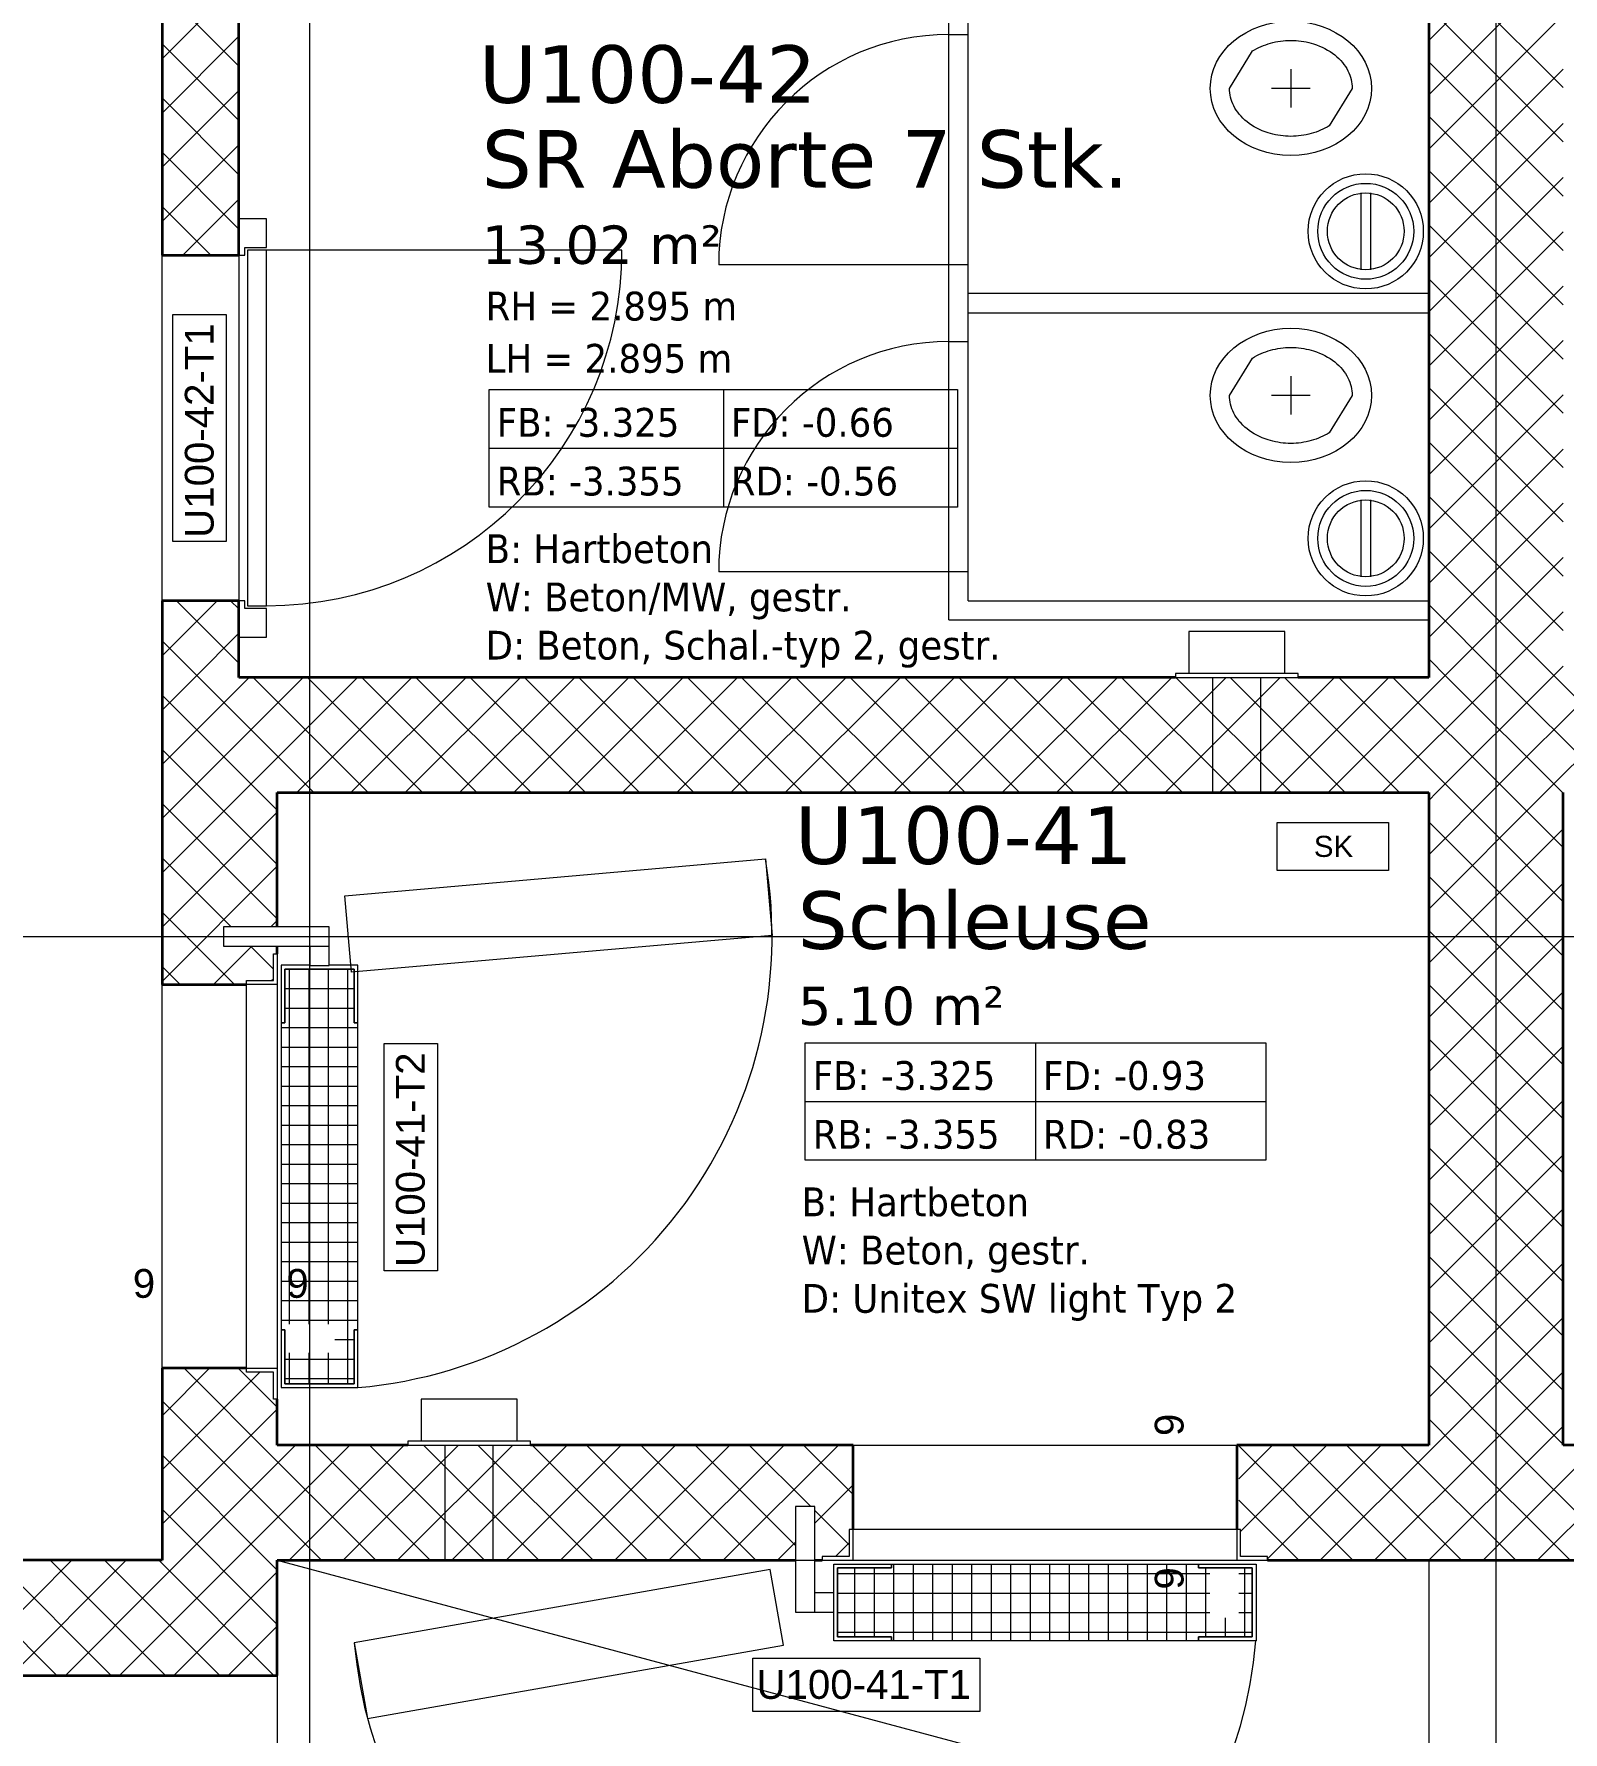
# Model space of a CAD drawing. Extents: x -1907 to 937, y -179 to 966.
# Drawn here: x -590.4 to -510.8, y 622.2 to 710.7 of the extents above; entities that cross this region are included whole.
import ezdxf
from ezdxf.lldxf.tags import DXFTag

# ---------------------------------------------------------------- set-up
doc = ezdxf.new("R2010")
doc.units = 0
doc.layers.get('0').update_dxf_attribs({"lineweight": 13})
for name, color, linetype, lineweight in [('A-____-NOTE-TEXT', 7, 'Continuous', 9), ('A-AREA-____-IDEN', 7, 'Continuous', 5), ('A-DETL-GENF-HDLN', 7, '_Verdeckte Linien_', 9), ('A-DOOR-____-HDLN', 7, '_Verdeckte Linien_', 9), ('A-DOOR-____-IDEN', 7, 'Continuous', 5), ('A-DOOR-____-MCUT', 7, 'Continuous', 9), ('A-DOOR-____-OTLN', 7, 'Continuous', 9), ('A-DOOR-FRAM-MCUT', 7, 'Continuous', 9), ('A-DOOR-FRAM-OTLN', 7, 'Continuous', 9), ('A-DOOR-OPNG-OTLN', 7, 'Continuous', 9), ('A-GENM-____-HDLN', 7, '_Verdeckte Linien_', 9), ('A-WALL-____-MCUT', 7, 'Continuous', 35), ('A-WALL-____-OTLN', 7, 'Continuous', 9), ('A-WALL-____-PATT', 7, 'Continuous', 35), ('I-WALL-____-OTLN', 7, 'Continuous', 9), ('M-EQPM-____-OTLN', 7, 'Continuous', 9), ('S-GRID-____-OTLN', 7, 'Continuous', 5)]:
    doc.layers.add(name, color=color, linetype=linetype, lineweight=lineweight)
doc.layers.add('EL01_WAN_Schlaufkasten', color=1, linetype='Continuous', lineweight=13, true_color=0xff0000)
doc.styles.get("Standard").update_dxf_attribs({"font": 'arial.ttf'})
tags = doc.linetypes.add('_Rasterlinie_', pattern=[0.375, 0.2, -0.05, 0.075, -0.05]).pattern_tags.tags
tags[10:11] = [DXFTag(74, 4), DXFTag(75, 0), DXFTag(340, '0'), DXFTag(46, 1.0), DXFTag(50, 0.0), DXFTag(44, 0.0), DXFTag(45, 0.0)]
tags[8:9] = [DXFTag(74, 4), DXFTag(75, 0), DXFTag(340, '0'), DXFTag(46, 1.0), DXFTag(50, 0.0), DXFTag(44, 0.0), DXFTag(45, 0.0)]
tags[6:7] = [DXFTag(74, 4), DXFTag(75, 0), DXFTag(340, '0'), DXFTag(46, 1.0), DXFTag(50, 0.0), DXFTag(44, 0.0), DXFTag(45, 0.0)]
tags[4:5] = [DXFTag(74, 4), DXFTag(75, 0), DXFTag(340, '0'), DXFTag(46, 1.0), DXFTag(50, 0.0), DXFTag(44, 0.0), DXFTag(45, 0.0)]
tags = doc.linetypes.add('_Verdeckte Linien_', pattern=[0.15, 0.1, -0.05]).pattern_tags.tags
tags[6:7] = [DXFTag(74, 4), DXFTag(75, 0), DXFTag(340, '0'), DXFTag(46, 1.0), DXFTag(50, 0.0), DXFTag(44, 0.0), DXFTag(45, 0.0)]
tags[4:5] = [DXFTag(74, 4), DXFTag(75, 0), DXFTag(340, '0'), DXFTag(46, 1.0), DXFTag(50, 0.0), DXFTag(44, 0.0), DXFTag(45, 0.0)]
tags = doc.linetypes.add('Grundrissdarstellung Sturz', pattern=[0.25, 0.15, -0.05, 0, -0.05]).pattern_tags.tags
tags[10:11] = [DXFTag(74, 4), DXFTag(75, 0), DXFTag(340, '0'), DXFTag(46, 1.0), DXFTag(50, 0.0), DXFTag(44, 0.0), DXFTag(45, 0.0)]
tags[8:9] = [DXFTag(74, 4), DXFTag(75, 0), DXFTag(340, '0'), DXFTag(46, 1.0), DXFTag(50, 0.0), DXFTag(44, 0.0), DXFTag(45, 0.0)]
tags[6:7] = [DXFTag(74, 4), DXFTag(75, 0), DXFTag(340, '0'), DXFTag(46, 1.0), DXFTag(50, 0.0), DXFTag(44, 0.0), DXFTag(45, 0.0)]
tags[4:5] = [DXFTag(74, 4), DXFTag(75, 0), DXFTag(340, '0'), DXFTag(46, 1.0), DXFTag(50, 0.0), DXFTag(44, 0.0), DXFTag(45, 0.0)]
tags = doc.linetypes.add('Strich Punkt fein', pattern=[0.2, 0.1, -0.05, 0, -0.05]).pattern_tags.tags
tags[10:11] = [DXFTag(74, 4), DXFTag(75, 0), DXFTag(340, '0'), DXFTag(46, 1.0), DXFTag(50, 0.0), DXFTag(44, 0.0), DXFTag(45, 0.0)]
tags[8:9] = [DXFTag(74, 4), DXFTag(75, 0), DXFTag(340, '0'), DXFTag(46, 1.0), DXFTag(50, 0.0), DXFTag(44, 0.0), DXFTag(45, 0.0)]
tags[6:7] = [DXFTag(74, 4), DXFTag(75, 0), DXFTag(340, '0'), DXFTag(46, 1.0), DXFTag(50, 0.0), DXFTag(44, 0.0), DXFTag(45, 0.0)]
tags[4:5] = [DXFTag(74, 4), DXFTag(75, 0), DXFTag(340, '0'), DXFTag(46, 1.0), DXFTag(50, 0.0), DXFTag(44, 0.0), DXFTag(45, 0.0)]

# ---------------------------------------------------------------- blocks, each defined once
blk = doc.blocks.new('Referenz-A0UJ2810XE', base_point=(-1920.131, -159.413))
at = {"layer": 'A-AREA-____-IDEN', "color": 0, "linetype": 'Continuous', "ltscale": 0.13}
for p, q in [((-566.717, 692.154), (-542.317, 692.154)), ((-566.717, 686.031), (-566.717, 692.154)), ((-554.517, 692.154), (-554.517, 686.031)), ((-542.317, 692.154), (-542.317, 686.031)), ((-566.717, 689.092), (-542.317, 689.092)), ((-542.317, 686.031), (-566.717, 686.031)), ((-550.25, 658.119), (-526.25, 658.119)), ((-550.25, 651.996), (-550.25, 658.119)), ((-538.25, 658.119), (-538.25, 651.996)), ((-526.25, 658.119), (-526.25, 651.996)), ((-550.25, 655.057), (-526.25, 655.057)), ((-526.25, 651.996), (-550.25, 651.996))]:
    blk.add_line(p, q, dxfattribs=at)
at = {"layer": 'A-DETL-GENF-HDLN', "color": 0, "linetype": '_Verdeckte Linien_', "ltscale": 0.13}
for p, q in [((-574.241, 665.773), (-552.325, 667.691)), ((-552.325, 667.691), (-551.976, 663.706)), ((-573.893, 661.788), (-574.241, 665.773)), ((-551.976, 663.706), (-573.893, 661.788)), ((-577.761, 631.15), (-530.961, 631.15)), ((-577.761, 631.15), (-577.761, 597.15)), ((-577.761, 631.15), (-450.761, 597.15)), ((-530.961, 631.15), (-527.661, 631.15)), ((-527.661, 631.15), (-483.661, 631.15)), ((-552.086, 630.659), (-573.752, 626.839)), ((-551.391, 626.72), (-552.086, 630.659)), ((-573.752, 626.839), (-573.057, 622.9)), ((-573.057, 622.9), (-551.391, 626.72))]:
    blk.add_line(p, q, dxfattribs=at)
at = {"layer": 'A-DOOR-____-HDLN', "color": 0, "linetype": '_Verdeckte Linien_', "ltscale": 0.13}
for centre, major_axis, end_param in [((-575.565, 663.65), (2.004, -23.5), 1.658063), ((-550.262, 628.954), (-23.491, -2.108), 2.96706)]:
    blk.add_ellipse(centre, major_axis=major_axis, ratio=1, start_param=0, end_param=end_param, dxfattribs=at)
at = {"layer": 'A-DOOR-____-IDEN', "color": 0, "linetype": 'Continuous', "ltscale": 0.13}
for p, q in [((-583.198, 684.227), (-583.198, 696.067)), ((-583.198, 696.067), (-580.418, 696.067)), ((-580.418, 696.067), (-580.418, 684.227)), ((-580.418, 684.227), (-583.198, 684.227)), ((-572.198, 646.229), (-572.198, 658.069)), ((-572.198, 658.069), (-569.418, 658.069)), ((-569.418, 658.069), (-569.418, 646.229)), ((-569.418, 646.229), (-572.198, 646.229)), ((-552.989, 626.044), (-541.149, 626.044)), ((-552.989, 623.264), (-552.989, 626.044)), ((-541.149, 626.044), (-541.149, 623.264)), ((-541.149, 623.264), (-552.989, 623.264))]:
    blk.add_line(p, q, dxfattribs=at)
at = {"layer": 'A-DOOR-____-MCUT', "color": 0, "linetype": 'Continuous', "ltscale": 0.13}
for p, q in [((-576.061, 662.15), (-577.561, 662.15)), ((-577.561, 662.15), (-577.561, 659.15)), ((-577.361, 659.15), (-577.361, 661.95)), ((-577.361, 661.95), (-573.761, 661.95)), ((-573.561, 662.15), (-575.061, 662.15)), ((-573.761, 661.95), (-573.761, 659.15)), ((-573.561, 659.15), (-573.561, 662.15)), ((-577.561, 659.15), (-577.361, 659.15)), ((-573.761, 659.15), (-573.561, 659.15)), ((-577.361, 643.15), (-577.561, 643.15)), ((-577.561, 643.15), (-577.561, 641.95)), ((-577.361, 641.95), (-577.361, 643.15)), ((-573.561, 643.15), (-573.761, 643.15)), ((-573.761, 643.15), (-573.761, 640.35)), ((-573.561, 640.15), (-573.561, 643.15)), ((-577.561, 641.95), (-577.561, 640.15)), ((-577.361, 640.35), (-577.361, 641.95)), ((-577.561, 640.15), (-573.561, 640.15)), ((-573.761, 640.35), (-577.361, 640.35)), ((-548.761, 630.95), (-545.761, 630.95)), ((-548.761, 629.45), (-548.761, 630.95)), ((-545.761, 630.95), (-545.761, 630.75)), ((-529.761, 630.95), (-529.161, 630.95)), ((-529.761, 630.75), (-529.761, 630.95)), ((-529.161, 630.95), (-527.661, 630.95)), ((-527.661, 630.95), (-526.761, 630.95)), ((-526.761, 630.95), (-526.761, 626.95)), ((-548.561, 630.75), (-548.561, 627.15)), ((-545.761, 630.75), (-548.561, 630.75)), ((-529.161, 630.75), (-529.761, 630.75)), ((-527.661, 630.75), (-529.161, 630.75)), ((-526.961, 630.75), (-527.661, 630.75)), ((-526.961, 627.15), (-526.961, 630.75)), ((-548.761, 626.95), (-548.761, 628.45)), ((-545.761, 626.95), (-548.761, 626.95)), ((-548.561, 627.15), (-545.761, 627.15)), ((-545.761, 627.15), (-545.761, 626.95)), ((-529.761, 627.15), (-526.961, 627.15)), ((-529.761, 626.95), (-529.761, 627.15)), ((-526.761, 626.95), (-529.761, 626.95))]:
    blk.add_line(p, q, dxfattribs=at)
at = {"layer": 'A-DOOR-____-OTLN', "color": 0, "linetype": 'Strich Punkt fein', "ltscale": 0.13}
for p, q in [((-583.761, 681.148), (-583.761, 699.148)), ((-579.761, 699.148), (-579.761, 681.148))]:
    blk.add_line(p, q, dxfattribs=at)
at = {"layer": 'A-DOOR-____-OTLN', "color": 0, "linetype": 'Continuous', "ltscale": 0.13}
for p, q in [((-579.321, 699.408), (-579.321, 680.888)), ((-578.321, 699.408), (-579.321, 699.408)), ((-578.321, 680.888), (-578.321, 699.408)), ((-579.321, 680.888), (-578.321, 680.888)), ((-580.561, 664.147), (-580.561, 663.147)), ((-575.061, 664.147), (-580.561, 664.147)), ((-575.061, 663.147), (-575.061, 664.147)), ((-580.561, 663.147), (-575.061, 663.147)), ((-576.061, 663.147), (-576.061, 662.147)), ((-575.061, 662.147), (-575.061, 663.147)), ((-577.125, 643.45), (-577.125, 661.95)), ((-576.109, 643.45), (-576.109, 661.95)), ((-576.061, 662.147), (-575.061, 662.147)), ((-575.093, 643.45), (-575.093, 661.95)), ((-574.077, 640.35), (-574.077, 661.95)), ((-577.361, 660.934), (-573.761, 660.934)), ((-577.361, 659.918), (-573.761, 659.918)), ((-577.561, 658.902), (-573.561, 658.902)), ((-577.561, 657.886), (-573.561, 657.886)), ((-577.561, 656.87), (-573.561, 656.87)), ((-577.561, 655.854), (-573.561, 655.854)), ((-577.56, 654.838), (-573.561, 654.838)), ((-577.56, 653.822), (-573.561, 653.822)), ((-577.56, 652.806), (-573.561, 652.806)), ((-577.56, 651.79), (-573.561, 651.79)), ((-577.559, 650.774), (-573.561, 650.774)), ((-577.559, 649.758), (-573.561, 649.758)), ((-577.559, 648.742), (-573.561, 648.742)), ((-577.559, 647.726), (-573.561, 647.726)), ((-577.558, 646.71), (-573.561, 646.71)), ((-577.558, 645.694), (-573.561, 645.694)), ((-577.558, 644.678), (-573.561, 644.678)), ((-577.558, 643.662), (-573.561, 643.662)), ((-574.761, 642.646), (-573.761, 642.646)), ((-577.361, 641.63), (-573.761, 641.63)), ((-577.125, 640.35), (-577.125, 641.95)), ((-576.109, 640.35), (-576.109, 641.95)), ((-575.093, 640.35), (-575.093, 641.95)), ((-577.361, 640.614), (-573.761, 640.614)), ((-550.758, 633.95), (-550.758, 628.45)), ((-549.758, 633.95), (-550.758, 633.95)), ((-549.758, 628.45), (-549.758, 633.95)), ((-545.629, 626.95), (-545.629, 630.95)), ((-544.613, 626.95), (-544.613, 630.95)), ((-543.597, 626.95), (-543.597, 630.95)), ((-542.581, 626.95), (-542.581, 630.95)), ((-541.565, 626.95), (-541.565, 630.95)), ((-540.549, 626.95), (-540.549, 630.95)), ((-539.533, 626.95), (-539.533, 630.95)), ((-538.517, 626.95), (-538.517, 630.95)), ((-537.501, 626.95), (-537.501, 630.95)), ((-536.485, 626.95), (-536.485, 630.95)), ((-535.469, 626.95), (-535.469, 630.95)), ((-534.453, 626.95), (-534.453, 630.95)), ((-533.437, 626.95), (-533.437, 630.95)), ((-532.421, 626.95), (-532.421, 630.95)), ((-531.405, 626.95), (-531.405, 630.95)), ((-530.389, 626.95), (-530.389, 630.95)), ((-548.561, 630.454), (-529.161, 630.454)), ((-547.661, 627.147), (-547.661, 630.75)), ((-546.645, 627.145), (-546.645, 630.75)), ((-529.373, 627.15), (-529.373, 630.75)), ((-527.661, 630.454), (-526.961, 630.454)), ((-527.341, 627.15), (-527.341, 630.75)), ((-548.758, 629.45), (-549.758, 629.45)), ((-548.758, 628.45), (-548.758, 629.45)), ((-548.561, 629.438), (-529.161, 629.438)), ((-527.661, 629.438), (-526.961, 629.438)), ((-550.758, 628.45), (-549.758, 628.45)), ((-549.758, 628.45), (-548.758, 628.45)), ((-548.561, 628.422), (-529.161, 628.422)), ((-527.661, 628.422), (-526.961, 628.422)), ((-548.561, 627.406), (-526.961, 627.406)), ((-528.357, 627.15), (-528.357, 628.15))]:
    blk.add_line(p, q, dxfattribs=at)
at = {"layer": 'A-DOOR-____-OTLN', "color": 0, "linetype": 'Grundrissdarstellung Sturz', "ltscale": 0.13}
blk.add_line((-517.761, 631.15), (-517.761, 597.15), dxfattribs=at)
at = {"layer": 'A-DOOR-FRAM-MCUT', "color": 0, "linetype": 'Continuous', "ltscale": 0.13}
for p, q in [((-578.321, 701.048), (-579.761, 701.048)), ((-579.761, 701.048), (-579.761, 699.148)), ((-578.321, 699.548), (-578.321, 701.048)), ((-579.761, 699.148), (-579.461, 699.148)), ((-579.461, 699.148), (-579.461, 699.548)), ((-579.461, 699.548), (-578.321, 699.548)), ((-579.461, 681.148), (-579.761, 681.148)), ((-579.761, 681.148), (-579.761, 679.248)), ((-579.461, 680.748), (-579.461, 681.148)), ((-578.321, 680.748), (-579.461, 680.748)), ((-578.321, 679.248), (-578.321, 680.748)), ((-579.761, 679.248), (-578.321, 679.248)), ((-577.961, 661.35), (-577.961, 662.75)), ((-577.961, 662.75), (-577.761, 662.75)), ((-577.761, 662.75), (-577.761, 661.15)), ((-573.761, 661.95), (-577.361, 661.95)), ((-577.361, 661.95), (-577.361, 659.15)), ((-573.761, 659.15), (-573.761, 661.95)), ((-579.361, 661.35), (-577.961, 661.35)), ((-579.361, 661.15), (-579.361, 661.35)), ((-577.761, 661.15), (-579.361, 661.15)), ((-577.361, 659.15), (-577.561, 659.15)), ((-577.561, 659.15), (-577.561, 643.45)), ((-573.561, 659.15), (-573.761, 659.15)), ((-573.561, 643.15), (-573.561, 659.15)), ((-577.561, 643.45), (-577.561, 643.15)), ((-577.561, 643.15), (-577.361, 643.15)), ((-577.361, 643.15), (-577.361, 641.95)), ((-573.761, 640.35), (-573.761, 643.15)), ((-573.761, 643.15), (-573.561, 643.15)), ((-577.361, 641.95), (-577.361, 640.35)), ((-579.361, 641.15), (-577.761, 641.15)), ((-579.361, 640.95), (-579.361, 641.15)), ((-577.961, 640.95), (-579.361, 640.95)), ((-577.961, 639.55), (-577.961, 640.95)), ((-577.761, 641.15), (-577.761, 639.55)), ((-577.361, 640.35), (-573.761, 640.35)), ((-577.761, 639.55), (-577.961, 639.55)), ((-547.761, 632.75), (-547.961, 632.75)), ((-547.961, 632.75), (-547.961, 631.35)), ((-547.761, 631.15), (-547.761, 632.75)), ((-527.661, 632.75), (-527.761, 632.75)), ((-527.761, 632.75), (-527.761, 631.15)), ((-527.561, 632.75), (-527.661, 632.75)), ((-527.561, 631.35), (-527.561, 632.75)), ((-549.361, 631.35), (-549.361, 631.15)), ((-547.961, 631.35), (-549.361, 631.35)), ((-549.361, 631.15), (-547.761, 631.15)), ((-545.761, 630.95), (-529.761, 630.95)), ((-545.761, 630.75), (-545.761, 630.95)), ((-529.761, 630.95), (-529.761, 630.75)), ((-527.761, 631.15), (-527.661, 631.15)), ((-527.661, 631.15), (-526.161, 631.15)), ((-526.161, 631.35), (-527.561, 631.35)), ((-526.161, 631.15), (-526.161, 631.35)), ((-548.561, 630.75), (-545.761, 630.75)), ((-548.561, 627.15), (-548.561, 630.75)), ((-529.761, 630.75), (-529.161, 630.75)), ((-529.161, 630.75), (-527.661, 630.75)), ((-527.661, 630.75), (-526.961, 630.75)), ((-526.961, 630.75), (-526.961, 627.15)), ((-545.761, 627.15), (-548.561, 627.15)), ((-545.761, 626.95), (-545.761, 627.15)), ((-529.761, 626.95), (-545.761, 626.95)), ((-529.761, 627.15), (-529.761, 626.95)), ((-526.961, 627.15), (-529.761, 627.15))]:
    blk.add_line(p, q, dxfattribs=at)
at = {"layer": 'A-DOOR-FRAM-OTLN', "color": 0, "linetype": 'Continuous', "ltscale": 0.13}
for p, q in [((-579.361, 645.25), (-579.361, 661.15)), ((-577.761, 661.15), (-577.761, 645.25)), ((-579.361, 641.95), (-579.361, 645.25)), ((-577.761, 645.25), (-577.761, 641.95)), ((-579.361, 641.15), (-579.361, 641.95)), ((-577.761, 641.95), (-577.761, 641.15)), ((-530.961, 632.75), (-547.761, 632.75)), ((-527.761, 632.75), (-530.961, 632.75)), ((-547.761, 631.15), (-530.961, 631.15)), ((-530.961, 631.15), (-527.761, 631.15))]:
    blk.add_line(p, q, dxfattribs=at)
at = {"layer": 'A-DOOR-OPNG-OTLN', "color": 0, "linetype": 'Continuous', "ltscale": 0.13}
blk.add_line((-559.801, 699.408), (-578.321, 699.408), dxfattribs=at)
blk.add_ellipse((-578.321, 699.408), major_axis=(0, -18.52), ratio=1, start_param=0, end_param=1.570796, dxfattribs=at)
at = {"layer": 'A-GENM-____-HDLN', "color": 0, "linetype": '_Verdeckte Linien_', "ltscale": 0.13}
for p, q in [((-542.761, 680.15), (-542.761, 712.15)), ((-541.761, 681.15), (-541.761, 712.15)), ((-542.761, 710.65), (-541.761, 710.65)), ((-524.945, 708.846), (-524.945, 706.846)), ((-523.945, 707.846), (-525.945, 707.846)), ((-521.293, 702.397), (-521.293, 698.397)), ((-520.793, 702.397), (-520.793, 698.397)), ((-541.761, 698.65), (-554.761, 698.65)), ((-517.761, 697.15), (-541.761, 697.15)), ((-517.761, 696.15), (-517.761, 697.15)), ((-541.761, 696.15), (-517.761, 696.15)), ((-542.761, 694.65), (-541.761, 694.65)), ((-524.945, 692.846), (-524.945, 690.846)), ((-523.945, 691.846), (-525.945, 691.846)), ((-521.293, 686.397), (-521.293, 682.397)), ((-520.793, 686.397), (-520.793, 682.397)), ((-541.761, 682.65), (-554.761, 682.65)), ((-541.761, 681.15), (-517.761, 681.15)), ((-517.761, 680.15), (-517.761, 681.15)), ((-542.761, 680.15), (-517.761, 680.15))]:
    blk.add_line(p, q, dxfattribs=at)
at = {"layer": 'A-GENM-____-HDLN', "color": 0, "linetype": 'Continuous'}
for p, q in [((-528.145, 707.846), (-526.937, 709.796)), ((-526.937, 709.796), (-526.832, 709.859)), ((-526.832, 709.859), (-526.724, 709.919)), ((-526.724, 709.919), (-526.611, 709.976)), ((-526.611, 709.976), (-526.496, 710.028)), ((-526.496, 710.028), (-526.378, 710.078)), ((-526.378, 710.078), (-526.257, 710.123)), ((-526.257, 710.123), (-526.133, 710.165)), ((-526.133, 710.165), (-526.007, 710.202)), ((-526.007, 710.202), (-525.879, 710.235)), ((-525.879, 710.235), (-525.749, 710.264)), ((-525.749, 710.264), (-525.617, 710.289)), ((-525.617, 710.289), (-525.485, 710.309)), ((-525.485, 710.309), (-525.351, 710.325)), ((-525.351, 710.325), (-525.216, 710.336)), ((-525.216, 710.336), (-525.081, 710.343)), ((-525.081, 710.343), (-524.945, 710.346)), ((-524.945, 710.346), (-524.81, 710.343)), ((-524.81, 710.343), (-524.674, 710.336)), ((-524.674, 710.336), (-524.539, 710.325)), ((-524.539, 710.325), (-524.406, 710.309)), ((-524.406, 710.309), (-524.273, 710.289)), ((-524.273, 710.289), (-524.141, 710.264)), ((-524.141, 710.264), (-524.011, 710.235)), ((-524.011, 710.235), (-523.883, 710.202)), ((-523.883, 710.202), (-523.757, 710.165)), ((-523.757, 710.165), (-523.603, 710.112)), ((-523.603, 710.112), (-523.453, 710.053)), ((-523.453, 710.053), (-523.307, 709.989)), ((-523.307, 709.989), (-523.167, 709.919)), ((-523.167, 709.919), (-523.031, 709.844)), ((-523.031, 709.844), (-522.902, 709.763)), ((-522.902, 709.763), (-522.778, 709.678)), ((-522.778, 709.678), (-522.661, 709.589)), ((-522.661, 709.589), (-522.55, 709.496)), ((-522.55, 709.496), (-522.446, 709.399)), ((-522.446, 709.399), (-522.349, 709.299)), ((-522.349, 709.299), (-522.259, 709.196)), ((-522.259, 709.196), (-522.176, 709.091)), ((-522.176, 709.091), (-522.101, 708.983)), ((-522.101, 708.983), (-522.032, 708.873)), ((-522.032, 708.873), (-521.972, 708.762)), ((-521.972, 708.762), (-521.918, 708.65)), ((-521.918, 708.65), (-521.872, 708.537)), ((-521.872, 708.537), (-521.833, 708.423)), ((-521.833, 708.423), (-521.801, 708.308)), ((-521.801, 708.308), (-521.777, 708.193)), ((-521.777, 708.193), (-521.759, 708.077)), ((-521.759, 708.077), (-521.749, 707.961)), ((-521.749, 707.961), (-521.745, 707.846)), ((-528.142, 707.73), (-528.145, 707.846)), ((-528.131, 707.614), (-528.142, 707.73)), ((-528.114, 707.499), (-528.131, 707.614)), ((-528.089, 707.383), (-528.114, 707.499)), ((-528.057, 707.269), (-528.089, 707.383)), ((-528.018, 707.155), (-528.057, 707.269)), ((-527.972, 707.041), (-528.018, 707.155)), ((-527.918, 706.929), (-527.972, 707.041)), ((-521.745, 707.846), (-522.953, 705.895)), ((-527.858, 706.818), (-527.918, 706.929)), ((-527.79, 706.708), (-527.858, 706.818)), ((-527.714, 706.601), (-527.79, 706.708)), ((-527.631, 706.495), (-527.714, 706.601)), ((-527.541, 706.392), (-527.631, 706.495)), ((-527.444, 706.292), (-527.541, 706.392)), ((-527.34, 706.195), (-527.444, 706.292)), ((-527.229, 706.102), (-527.34, 706.195)), ((-527.112, 706.013), (-527.229, 706.102)), ((-526.989, 705.928), (-527.112, 706.013)), ((-526.859, 705.848), (-526.989, 705.928)), ((-526.724, 705.772), (-526.859, 705.848)), ((-526.583, 705.702), (-526.724, 705.772)), ((-526.437, 705.638), (-526.583, 705.702)), ((-526.287, 705.579), (-526.437, 705.638)), ((-526.133, 705.527), (-526.287, 705.579)), ((-526.007, 705.489), (-526.133, 705.527)), ((-525.879, 705.456), (-526.007, 705.489)), ((-525.749, 705.427), (-525.879, 705.456)), ((-525.617, 705.402), (-525.749, 705.427)), ((-525.485, 705.382), (-525.617, 705.402)), ((-525.351, 705.366), (-525.485, 705.382)), ((-525.216, 705.355), (-525.351, 705.366)), ((-525.081, 705.348), (-525.216, 705.355)), ((-524.945, 705.346), (-525.081, 705.348)), ((-524.81, 705.348), (-524.945, 705.346)), ((-524.674, 705.355), (-524.81, 705.348)), ((-524.539, 705.366), (-524.674, 705.355)), ((-524.406, 705.382), (-524.539, 705.366)), ((-524.273, 705.402), (-524.406, 705.382)), ((-524.141, 705.427), (-524.273, 705.402)), ((-524.011, 705.456), (-524.141, 705.427)), ((-523.883, 705.489), (-524.011, 705.456)), ((-523.757, 705.527), (-523.883, 705.489)), ((-523.633, 705.568), (-523.757, 705.527)), ((-523.512, 705.613), (-523.633, 705.568)), ((-523.394, 705.663), (-523.512, 705.613)), ((-523.279, 705.716), (-523.394, 705.663)), ((-523.167, 705.772), (-523.279, 705.716)), ((-523.058, 705.832), (-523.167, 705.772)), ((-522.953, 705.895), (-523.058, 705.832)), ((-528.145, 691.846), (-526.937, 693.796)), ((-526.937, 693.796), (-526.832, 693.859)), ((-526.832, 693.859), (-526.724, 693.919)), ((-526.724, 693.919), (-526.611, 693.976)), ((-526.611, 693.976), (-526.496, 694.028)), ((-526.496, 694.028), (-526.378, 694.078)), ((-526.378, 694.078), (-526.257, 694.123)), ((-526.257, 694.123), (-526.133, 694.165)), ((-526.133, 694.165), (-526.007, 694.202)), ((-526.007, 694.202), (-525.879, 694.235)), ((-525.879, 694.235), (-525.749, 694.264)), ((-525.749, 694.264), (-525.617, 694.289)), ((-525.617, 694.289), (-525.485, 694.309)), ((-525.485, 694.309), (-525.351, 694.325)), ((-525.351, 694.325), (-525.216, 694.336)), ((-525.216, 694.336), (-525.081, 694.343)), ((-525.081, 694.343), (-524.945, 694.346)), ((-524.945, 694.346), (-524.81, 694.343)), ((-524.81, 694.343), (-524.674, 694.336)), ((-524.674, 694.336), (-524.539, 694.325)), ((-524.539, 694.325), (-524.406, 694.309)), ((-524.406, 694.309), (-524.273, 694.289)), ((-524.273, 694.289), (-524.141, 694.264)), ((-524.141, 694.264), (-524.011, 694.235)), ((-524.011, 694.235), (-523.883, 694.202)), ((-523.883, 694.202), (-523.757, 694.165)), ((-523.757, 694.165), (-523.603, 694.112)), ((-523.603, 694.112), (-523.453, 694.053)), ((-523.453, 694.053), (-523.307, 693.989)), ((-523.307, 693.989), (-523.167, 693.919)), ((-523.167, 693.919), (-523.031, 693.844)), ((-523.031, 693.844), (-522.902, 693.763)), ((-522.902, 693.763), (-522.778, 693.678)), ((-522.778, 693.678), (-522.661, 693.589)), ((-522.661, 693.589), (-522.55, 693.496)), ((-522.55, 693.496), (-522.446, 693.399)), ((-522.446, 693.399), (-522.349, 693.299)), ((-522.349, 693.299), (-522.259, 693.196)), ((-522.259, 693.196), (-522.176, 693.091)), ((-522.176, 693.091), (-522.101, 692.983)), ((-522.101, 692.983), (-522.032, 692.873)), ((-522.032, 692.873), (-521.972, 692.762)), ((-521.972, 692.762), (-521.918, 692.65)), ((-521.918, 692.65), (-521.872, 692.537)), ((-521.872, 692.537), (-521.833, 692.423)), ((-521.833, 692.423), (-521.801, 692.308)), ((-521.801, 692.308), (-521.777, 692.193)), ((-521.777, 692.193), (-521.759, 692.077)), ((-521.759, 692.077), (-521.749, 691.961)), ((-521.749, 691.961), (-521.745, 691.846)), ((-528.142, 691.73), (-528.145, 691.846)), ((-528.131, 691.614), (-528.142, 691.73)), ((-528.114, 691.499), (-528.131, 691.614)), ((-528.089, 691.383), (-528.114, 691.499)), ((-528.057, 691.269), (-528.089, 691.383)), ((-528.018, 691.155), (-528.057, 691.269)), ((-527.972, 691.041), (-528.018, 691.155)), ((-521.745, 691.846), (-522.953, 689.895)), ((-527.918, 690.929), (-527.972, 691.041)), ((-527.858, 690.818), (-527.918, 690.929)), ((-527.79, 690.708), (-527.858, 690.818)), ((-527.714, 690.601), (-527.79, 690.708)), ((-527.631, 690.495), (-527.714, 690.601)), ((-527.541, 690.392), (-527.631, 690.495)), ((-527.444, 690.292), (-527.541, 690.392)), ((-527.34, 690.195), (-527.444, 690.292)), ((-527.229, 690.102), (-527.34, 690.195)), ((-527.112, 690.013), (-527.229, 690.102)), ((-526.989, 689.928), (-527.112, 690.013)), ((-526.859, 689.848), (-526.989, 689.928)), ((-526.724, 689.772), (-526.859, 689.848)), ((-526.583, 689.702), (-526.724, 689.772)), ((-526.437, 689.638), (-526.583, 689.702)), ((-526.287, 689.579), (-526.437, 689.638)), ((-526.133, 689.527), (-526.287, 689.579)), ((-526.007, 689.489), (-526.133, 689.527)), ((-525.879, 689.456), (-526.007, 689.489)), ((-525.749, 689.427), (-525.879, 689.456)), ((-525.617, 689.402), (-525.749, 689.427)), ((-525.485, 689.382), (-525.617, 689.402)), ((-525.351, 689.366), (-525.485, 689.382)), ((-525.216, 689.355), (-525.351, 689.366)), ((-525.081, 689.348), (-525.216, 689.355)), ((-524.945, 689.346), (-525.081, 689.348)), ((-524.81, 689.348), (-524.945, 689.346)), ((-524.674, 689.355), (-524.81, 689.348)), ((-524.539, 689.366), (-524.674, 689.355)), ((-524.406, 689.382), (-524.539, 689.366)), ((-524.273, 689.402), (-524.406, 689.382)), ((-524.141, 689.427), (-524.273, 689.402)), ((-524.011, 689.456), (-524.141, 689.427)), ((-523.883, 689.489), (-524.011, 689.456)), ((-523.757, 689.527), (-523.883, 689.489)), ((-523.633, 689.568), (-523.757, 689.527)), ((-523.512, 689.613), (-523.633, 689.568)), ((-523.394, 689.663), (-523.512, 689.613)), ((-523.279, 689.716), (-523.394, 689.663)), ((-523.167, 689.772), (-523.279, 689.716)), ((-523.058, 689.832), (-523.167, 689.772)), ((-522.953, 689.895), (-523.058, 689.832))]:
    blk.add_line(p, q, dxfattribs=at)
at = {"layer": 'A-GENM-____-HDLN', "color": 0, "linetype": '_Verdeckte Linien_', "ltscale": 0.13}
for centre, radius in [((-521.043, 700.397), 3), ((-521.043, 700.397), 2.5), ((-521.043, 700.397), 2), ((-521.043, 684.397), 3), ((-521.043, 684.397), 2.5), ((-521.043, 684.397), 2)]:
    blk.add_circle(centre, radius, dxfattribs=at)
for centre in [(-542.761, 698.65), (-542.761, 682.65)]:
    blk.add_ellipse(centre, major_axis=(0, 12), ratio=1, start_param=0, end_param=1.570796, dxfattribs=at)
for centre in [(-524.945, 707.846), (-524.945, 691.846)]:
    blk.add_ellipse(centre, major_axis=(4.2, 0), ratio=0.833333, dxfattribs=at)
at = {"layer": 'A-WALL-____-MCUT', "color": 0, "linetype": 'Continuous', "ltscale": 0.35}
for p, q in [((-583.761, 810.75), (-583.761, 699.148)), ((-579.761, 699.148), (-579.761, 761.15)), ((-517.761, 761.15), (-517.761, 677.148)), ((-583.761, 699.148), (-579.761, 699.148)), ((-583.761, 681.148), (-583.761, 661.15)), ((-579.761, 681.148), (-583.761, 681.148)), ((-579.761, 677.148), (-579.761, 681.148)), ((-530.961, 677.148), (-579.761, 677.148)), ((-517.761, 677.148), (-524.561, 677.148)), ((-577.761, 671.148), (-517.761, 671.148)), ((-577.761, 664.147), (-577.761, 671.148)), ((-517.761, 671.148), (-517.761, 637.15)), ((-510.761, 637.15), (-510.761, 671.148)), ((-577.761, 662.75), (-577.761, 663.147)), ((-583.761, 661.15), (-579.361, 661.15)), ((-583.761, 641.15), (-583.761, 631.15)), ((-579.361, 641.15), (-583.761, 641.15)), ((-577.761, 637.15), (-577.761, 639.55)), ((-570.961, 637.15), (-577.761, 637.15)), ((-547.761, 637.15), (-564.561, 637.15)), ((-547.761, 632.75), (-547.761, 637.15)), ((-517.761, 637.15), (-527.761, 637.15)), ((-527.761, 637.15), (-527.761, 632.75)), ((-500.761, 637.15), (-510.761, 637.15)), ((-583.761, 631.15), (-694.361, 631.15)), ((-577.761, 625.15), (-577.761, 631.15)), ((-577.761, 631.15), (-550.758, 631.15)), ((-549.758, 631.15), (-549.361, 631.15)), ((-526.161, 631.15), (-502.361, 631.15)), ((-857.561, 625.15), (-577.761, 625.15))]:
    blk.add_line(p, q, dxfattribs=at)
at = {"layer": 'A-WALL-____-OTLN', "color": 0, "linetype": 'Continuous', "ltscale": 0.13}
for p, q in [((-583.761, 641.15), (-583.761, 661.15)), ((-579.361, 641.15), (-579.361, 661.15))]:
    blk.add_line(p, q, dxfattribs=at)
at = {"layer": 'A-WALL-____-PATT', "color": 0, "linetype": 'Continuous', "lineweight": 9, "ltscale": 0.13}
for p, q in [((-517.761, 710.337), (-510.761, 717.337)), ((-510.761, 707.884), (-517.761, 714.884)), ((-517.761, 707.509), (-510.761, 714.509)), ((-583.761, 709.391), (-579.761, 713.391)), ((-579.761, 709.002), (-583.761, 713.002)), ((-510.761, 705.055), (-517.761, 712.055)), ((-517.761, 704.68), (-510.761, 711.68)), ((-583.761, 706.562), (-579.761, 710.562)), ((-579.761, 706.173), (-583.761, 710.173)), ((-510.761, 702.227), (-517.761, 709.227)), ((-517.761, 701.852), (-510.761, 708.852)), ((-583.761, 703.734), (-579.761, 707.734)), ((-579.761, 703.345), (-583.761, 707.345)), ((-510.761, 699.399), (-517.761, 706.399)), ((-517.761, 699.023), (-510.761, 706.023)), ((-583.761, 700.906), (-579.761, 704.906)), ((-579.761, 700.516), (-583.761, 704.516)), ((-510.761, 696.57), (-517.761, 703.57)), ((-517.761, 696.195), (-510.761, 703.195)), ((-581.222, 699.148), (-583.761, 701.688)), ((-582.69, 699.148), (-579.761, 702.077)), ((-510.761, 693.742), (-517.761, 700.742)), ((-517.761, 693.366), (-510.761, 700.366)), ((-579.862, 699.148), (-579.761, 699.249)), ((-510.761, 690.913), (-517.761, 697.913)), ((-517.761, 690.538), (-510.761, 697.538)), ((-510.761, 688.085), (-517.761, 695.085)), ((-517.761, 687.71), (-510.761, 694.71)), ((-510.761, 685.256), (-517.761, 692.256)), ((-517.761, 684.881), (-510.761, 691.881)), ((-510.761, 682.428), (-517.761, 689.428)), ((-517.761, 682.053), (-510.761, 689.053)), ((-510.761, 679.6), (-517.761, 686.6)), ((-517.761, 679.224), (-510.761, 686.224)), ((-511.138, 677.148), (-517.761, 683.771)), ((-517.009, 677.148), (-510.761, 683.396)), ((-583.761, 681.107), (-583.72, 681.148)), ((-583.761, 678.278), (-580.891, 681.148)), ((-579.761, 677.889), (-583.021, 681.148)), ((-579.761, 680.717), (-580.192, 681.148)), ((-513.967, 677.148), (-517.761, 680.943)), ((-514.181, 677.148), (-510.761, 680.567)), ((-581.849, 677.148), (-583.761, 679.06)), ((-582.063, 677.148), (-579.761, 679.45)), ((-516.795, 677.148), (-517.761, 678.114)), ((-583.761, 675.45), (-582.063, 677.148)), ((-583.761, 672.621), (-579.234, 677.148)), ((-577.761, 673.06), (-581.849, 677.148)), ((-577.761, 675.889), (-579.021, 677.148)), ((-577.761, 675.793), (-576.406, 677.148)), ((-577.761, 672.964), (-573.578, 677.148)), ((-576.749, 671.148), (-570.749, 677.148)), ((-570.192, 671.148), (-576.192, 677.148)), ((-573.921, 671.148), (-567.921, 677.148)), ((-567.364, 671.148), (-573.364, 677.148)), ((-571.092, 671.148), (-565.092, 677.148)), ((-564.535, 671.148), (-570.535, 677.148)), ((-568.264, 671.148), (-562.264, 677.148)), ((-561.707, 671.148), (-567.707, 677.148)), ((-565.435, 671.148), (-559.435, 677.148)), ((-558.879, 671.148), (-564.879, 677.148)), ((-562.607, 671.148), (-556.607, 677.148)), ((-556.05, 671.148), (-562.05, 677.148)), ((-559.779, 671.148), (-553.779, 677.148)), ((-553.222, 671.148), (-559.222, 677.148)), ((-556.95, 671.148), (-550.95, 677.148)), ((-550.393, 671.148), (-556.393, 677.148)), ((-554.122, 671.148), (-548.122, 677.148)), ((-547.565, 671.148), (-553.565, 677.148)), ((-551.293, 671.148), (-545.293, 677.148)), ((-544.736, 671.148), (-550.736, 677.148)), ((-548.465, 671.148), (-542.465, 677.148)), ((-541.908, 671.148), (-547.908, 677.148)), ((-545.636, 671.148), (-539.636, 677.148)), ((-539.08, 671.148), (-545.08, 677.148)), ((-542.808, 671.148), (-536.808, 677.148)), ((-536.251, 671.148), (-542.251, 677.148)), ((-539.98, 671.148), (-533.98, 677.148)), ((-533.423, 671.148), (-539.423, 677.148)), ((-537.151, 671.148), (-531.151, 677.148)), ((-530.594, 671.148), (-536.594, 677.148)), ((-534.323, 671.148), (-528.323, 677.148)), ((-527.766, 671.148), (-533.766, 677.148)), ((-531.494, 671.148), (-525.494, 677.148)), ((-524.937, 671.148), (-530.937, 677.148)), ((-528.666, 671.148), (-522.666, 677.148)), ((-522.109, 671.148), (-528.109, 677.148)), ((-525.837, 671.148), (-519.837, 677.148)), ((-519.281, 671.148), (-525.281, 677.148)), ((-523.009, 671.148), (-517.009, 677.148)), ((-516.452, 671.148), (-522.452, 677.148)), ((-520.181, 671.148), (-514.181, 677.148)), ((-513.624, 671.148), (-519.624, 677.148)), ((-517.352, 671.148), (-511.352, 677.148)), ((-510.795, 671.148), (-516.795, 677.148)), ((-514.524, 671.148), (-508.524, 677.148)), ((-507.967, 671.148), (-513.967, 677.148)), ((-511.695, 671.148), (-505.695, 677.148)), ((-511.352, 677.148), (-510.761, 677.739)), ((-505.138, 671.148), (-511.138, 677.148)), ((-577.761, 670.232), (-583.761, 676.232)), ((-583.761, 669.793), (-577.761, 675.793)), ((-573.021, 671.148), (-577.761, 675.889)), ((-577.761, 667.404), (-583.761, 673.404)), ((-583.761, 666.964), (-577.761, 672.964)), ((-575.849, 671.148), (-577.761, 673.06)), ((-517.761, 670.739), (-517.352, 671.148)), ((-517.761, 667.911), (-514.524, 671.148)), ((-517.761, 665.082), (-511.695, 671.148)), ((-510.761, 665.457), (-516.452, 671.148)), ((-510.761, 668.286), (-513.624, 671.148)), ((-510.761, 671.114), (-510.795, 671.148)), ((-577.761, 664.575), (-583.761, 670.575)), ((-583.761, 664.136), (-577.761, 670.136)), ((-510.761, 662.629), (-517.761, 669.629)), ((-517.761, 662.254), (-510.761, 669.254)), ((-580.161, 664.147), (-583.761, 667.747)), ((-583.761, 661.308), (-577.761, 667.308)), ((-510.761, 659.801), (-517.761, 666.801)), ((-517.761, 659.425), (-510.761, 666.425)), ((-579.993, 661.15), (-583.761, 664.918)), ((-578.094, 664.147), (-577.761, 664.479)), ((-510.761, 656.972), (-517.761, 663.972)), ((-581.09, 661.15), (-579.094, 663.147)), ((-577.961, 661.947), (-579.161, 663.147)), ((-517.761, 656.597), (-510.761, 663.597)), ((-582.822, 661.15), (-583.761, 662.09)), ((-578.062, 661.35), (-577.961, 661.451)), ((-510.761, 654.144), (-517.761, 661.144)), ((-517.761, 653.768), (-510.761, 660.768)), ((-510.761, 651.315), (-517.761, 658.315)), ((-517.761, 650.94), (-510.761, 657.94)), ((-510.761, 648.487), (-517.761, 655.487)), ((-517.761, 648.112), (-510.761, 655.112)), ((-510.761, 645.658), (-517.761, 652.658)), ((-517.761, 645.283), (-510.761, 652.283)), ((-510.761, 642.83), (-517.761, 649.83)), ((-517.761, 642.455), (-510.761, 649.455)), ((-510.761, 640.002), (-517.761, 647.002)), ((-517.761, 639.626), (-510.761, 646.626)), ((-510.761, 637.173), (-517.761, 644.173)), ((-517.409, 637.15), (-510.761, 643.798)), ((-583.761, 638.68), (-581.291, 641.15)), ((-583.761, 635.852), (-578.663, 640.95)), ((-577.761, 636.291), (-582.621, 641.15)), ((-577.761, 639.119), (-579.792, 641.15)), ((-513.567, 637.15), (-517.761, 641.345)), ((-514.581, 637.15), (-510.761, 640.969)), ((-577.761, 633.462), (-583.761, 639.462)), ((-583.761, 633.023), (-577.761, 639.023)), ((-516.395, 637.15), (-517.761, 638.516)), ((-511.752, 637.15), (-510.761, 638.141)), ((-577.761, 636.195), (-576.806, 637.15)), ((-577.761, 633.366), (-573.978, 637.15)), ((-577.149, 631.15), (-571.149, 637.15)), ((-569.792, 631.15), (-575.792, 637.15)), ((-574.321, 631.15), (-568.321, 637.15)), ((-566.964, 631.15), (-572.964, 637.15)), ((-571.492, 631.15), (-565.492, 637.15)), ((-564.135, 631.15), (-570.135, 637.15)), ((-568.664, 631.15), (-562.664, 637.15)), ((-561.307, 631.15), (-567.307, 637.15)), ((-565.836, 631.15), (-559.836, 637.15)), ((-558.478, 631.15), (-564.478, 637.15)), ((-563.007, 631.15), (-557.007, 637.15)), ((-555.65, 631.15), (-561.65, 637.15)), ((-560.179, 631.15), (-554.179, 637.15)), ((-552.822, 631.15), (-558.822, 637.15)), ((-557.35, 631.15), (-551.35, 637.15)), ((-550.758, 631.915), (-555.993, 637.15)), ((-554.522, 631.15), (-548.522, 637.15)), ((-549.965, 633.95), (-553.165, 637.15)), ((-547.761, 634.575), (-550.336, 637.15)), ((-527.661, 635.383), (-525.894, 637.15)), ((-521.709, 631.15), (-527.661, 637.103)), ((-527.561, 632.655), (-523.066, 637.15)), ((-526.161, 631.226), (-520.238, 637.15)), ((-518.88, 631.15), (-524.88, 637.15)), ((-523.409, 631.15), (-517.409, 637.15)), ((-516.052, 631.15), (-522.052, 637.15)), ((-520.581, 631.15), (-514.581, 637.15)), ((-513.224, 631.15), (-519.224, 637.15)), ((-517.752, 631.15), (-511.752, 637.15)), ((-510.395, 631.15), (-516.395, 637.15)), ((-514.924, 631.15), (-508.924, 637.15)), ((-507.567, 631.15), (-513.567, 637.15)), ((-512.095, 631.15), (-506.095, 637.15)), ((-577.761, 630.634), (-583.761, 636.634)), ((-572.621, 631.15), (-577.761, 636.291)), ((-583.761, 630.195), (-577.761, 636.195)), ((-549.758, 633.086), (-547.761, 635.082)), ((-577.761, 627.806), (-583.761, 633.806)), ((-547.961, 631.947), (-549.758, 633.743)), ((-524.537, 631.15), (-527.661, 634.274)), ((-583.761, 627.366), (-577.761, 633.366)), ((-575.449, 631.15), (-577.761, 633.462)), ((-551.693, 631.15), (-550.758, 632.086)), ((-548.665, 631.35), (-547.961, 632.054)), ((-589.248, 625.15), (-595.248, 631.15)), ((-594.463, 625.15), (-588.463, 631.15)), ((-586.42, 625.15), (-592.42, 631.15)), ((-591.635, 625.15), (-585.635, 631.15)), ((-583.761, 625.32), (-589.591, 631.15)), ((-583.761, 628.149), (-586.763, 631.15)), ((-583.761, 630.977), (-583.934, 631.15)), ((-577.934, 625.15), (-583.761, 630.977)), ((-588.806, 625.15), (-583.761, 630.195)), ((-583.149, 625.15), (-577.761, 630.538)), ((-585.978, 625.15), (-583.761, 627.366)), ((-580.763, 625.15), (-583.761, 628.149)), ((-580.321, 625.15), (-577.761, 627.71)), ((-583.591, 625.15), (-583.761, 625.32))]:
    blk.add_line(p, q, dxfattribs=at)
at = {"layer": 'I-WALL-____-OTLN', "color": 0, "linetype": 'Continuous', "ltscale": 0.13}
for p, q in [((-547.761, 637.15), (-527.761, 637.15)), ((-527.761, 632.75), (-547.761, 632.75))]:
    blk.add_line(p, q, dxfattribs=at)
at = {"layer": 'M-EQPM-____-OTLN', "color": 0, "linetype": 'Continuous', "ltscale": 0.13}
for p, q in [((-530.261, 679.548), (-530.261, 677.348)), ((-525.261, 679.548), (-530.261, 679.548)), ((-525.261, 677.348), (-525.261, 679.548)), ((-530.961, 677.348), (-530.961, 677.148)), ((-524.561, 677.348), (-530.961, 677.348)), ((-530.961, 677.148), (-524.561, 677.148)), ((-529.011, 671.148), (-529.011, 677.148)), ((-529.011, 671.148), (-529.011, 677.148)), ((-526.511, 671.148), (-526.511, 677.148)), ((-526.511, 671.148), (-526.511, 677.148)), ((-524.561, 677.148), (-524.561, 677.348)), ((-570.261, 639.55), (-570.261, 637.35)), ((-565.261, 639.55), (-570.261, 639.55)), ((-565.261, 637.35), (-565.261, 639.55)), ((-570.961, 637.35), (-570.961, 637.15)), ((-564.561, 637.35), (-570.961, 637.35)), ((-570.961, 637.15), (-564.561, 637.15)), ((-569.011, 631.15), (-569.011, 637.15)), ((-569.011, 631.15), (-569.011, 637.15)), ((-566.511, 631.15), (-566.511, 637.15)), ((-566.511, 631.15), (-566.511, 637.15)), ((-564.561, 637.15), (-564.561, 637.35))]:
    blk.add_line(p, q, dxfattribs=at)
at = {"layer": 'S-GRID-____-OTLN', "color": 0, "linetype": '_Rasterlinie_', "ltscale": 0.13}
for p, q in [((-576.061, 186.65), (-576.061, 950.472)), ((-514.261, 950.472), (-514.261, 577.142)), ((-928.261, 663.65), (316.929, 663.65))]:
    blk.add_line(p, q, dxfattribs=at)
at = {"layer": 'A-____-NOTE-TEXT', "color": 0, "linetype": 'Continuous', "lineweight": 5, "ltscale": 0.13, "char_height": 1.5, "attachment_point": 1}
for insert in [(-585.29, 646.324), (-577.29, 646.324)]:
    blk.add_mtext('{\\fArial;9}', dxfattribs=dict(at, insert=insert))
at = {"layer": 'A-____-NOTE-TEXT', "color": 0, "linetype": 'Continuous', "lineweight": 5, "ltscale": 0.13, "char_height": 1.5, "attachment_point": 1, "rotation": 90}
for insert in [(-532.036, 637.621), (-532.036, 629.621)]:
    blk.add_mtext('{\\fArial;9}', dxfattribs=dict(at, insert=insert))
at = {"layer": 'A-AREA-____-IDEN', "color": 0, "linetype": 'Continuous', "ltscale": 0.13, "attachment_point": 1}
for s, insert, char_height in [('{\\fVerdana;U100-42}', (-567.253, 710.094), 3), ('{\\fVerdana;SR Aborte 7 Stk.}', (-567.111, 705.671), 3), ('{\\fVerdana;13.02 m²}', (-567.101, 700.701), 2), ('{\\W0.9;\\fVerdana;RH = 2.895 m}', (-566.903, 697.252), 1.5), ('{\\W0.9;\\fVerdana;LH = 2.895 m}', (-566.903, 694.53), 1.5), ('{\\W0.9;\\fVerdana;FB: -3.325}', (-566.326, 691.194), 1.5), ('{\\W0.9;\\fVerdana;FD: -0.66}', (-554.126, 691.194), 1.5), ('{\\W0.9;\\fVerdana;RB: -3.355}', (-566.326, 688.133), 1.5), ('{\\W0.9;\\fVerdana;RD: -0.56}', (-554.126, 688.133), 1.5), ('{\\W0.9;\\fVerdana;B: Hartbeton}', (-566.903, 684.608), 1.5), ('{\\W0.9;\\fVerdana;W: Beton/MW, gestr.}', (-566.903, 682.095), 1.5), ('{\\W0.9;\\fVerdana;D: Beton, Schal.-typ 2, gestr.}', (-566.903, 679.581), 1.5), ('{\\fVerdana;U100-41}', (-550.787, 670.434), 3), ('{\\fVerdana;Schleuse}', (-550.644, 666.011), 3), ('{\\fVerdana;5.10 m²}', (-550.634, 661.041), 2), ('{\\W0.9;\\fVerdana;FB: -3.325}', (-549.86, 657.159), 1.5), ('{\\W0.9;\\fVerdana;FD: -0.93}', (-537.86, 657.159), 1.5), ('{\\W0.9;\\fVerdana;RB: -3.355}', (-549.86, 654.098), 1.5), ('{\\W0.9;\\fVerdana;RD: -0.83}', (-537.86, 654.098), 1.5), ('{\\W0.9;\\fVerdana;B: Hartbeton}', (-550.436, 650.574), 1.5), ('{\\W0.9;\\fVerdana;W: Beton, gestr.}', (-550.436, 648.06), 1.5), ('{\\W0.9;\\fVerdana;D: Unitex SW light Typ 2}', (-550.436, 645.546), 1.5)]:
    blk.add_mtext(s, dxfattribs=dict(at, insert=insert, char_height=char_height))
at = {"layer": 'A-DOOR-____-IDEN', "color": 0, "linetype": 'Continuous', "ltscale": 0.13, "char_height": 1.5, "attachment_point": 1, "rotation": 90}
for s, insert in [('{\\fArial;U100-42-T1}', (-582.579, 684.427)), ('{\\fArial;U100-41-T2}', (-571.579, 646.429))]:
    blk.add_mtext(s, dxfattribs=dict(at, insert=insert))
at = {"layer": 'A-DOOR-____-IDEN', "color": 0, "linetype": 'Continuous', "ltscale": 0.13, "insert": (-552.789, 625.426), "char_height": 1.5, "attachment_point": 1}
blk.add_mtext('{\\fArial;U100-41-T1}', dxfattribs=at)
blk = doc.blocks.new('Schlaufkasten Decke (multi)-A0UJ286MXE', base_point=(-525.659, 667.098))
at = {"color": 0, "linetype": 'ByBlock', "lineweight": -2, "ltscale": 0.13}
for p, q in [((-525.659, 667.098), (-525.659, 669.598)), ((-525.659, 669.598), (-519.859, 669.598)), ((-519.859, 669.598), (-519.859, 667.098)), ((-519.859, 667.098), (-525.659, 667.098))]:
    blk.add_line(p, q, dxfattribs=at)
at = {"color": 0, "linetype": 'ByBlock', "lineweight": -2, "ltscale": 0.13, "insert": (-523.748, 668.898), "char_height": 1.1, "attachment_point": 1}
blk.add_mtext('{\\fArial;SK}', dxfattribs=at)

msp = doc.modelspace()

# ---------------------------------------------------------------- block references
at = {"color": 9, "lineweight": 25, "ltscale": 0.25, "true_color": 0xc0c0c0}
msp.add_blockref('Referenz-A0UJ2810XE', (-1920.131, -159.413), dxfattribs=at)
at = {"layer": 'EL01_WAN_Schlaufkasten', "ltscale": 0.13}
msp.add_blockref('Schlaufkasten Decke (multi)-A0UJ286MXE', (-525.659, 667.098), dxfattribs=at)

doc.saveas('drawing.dxf')
